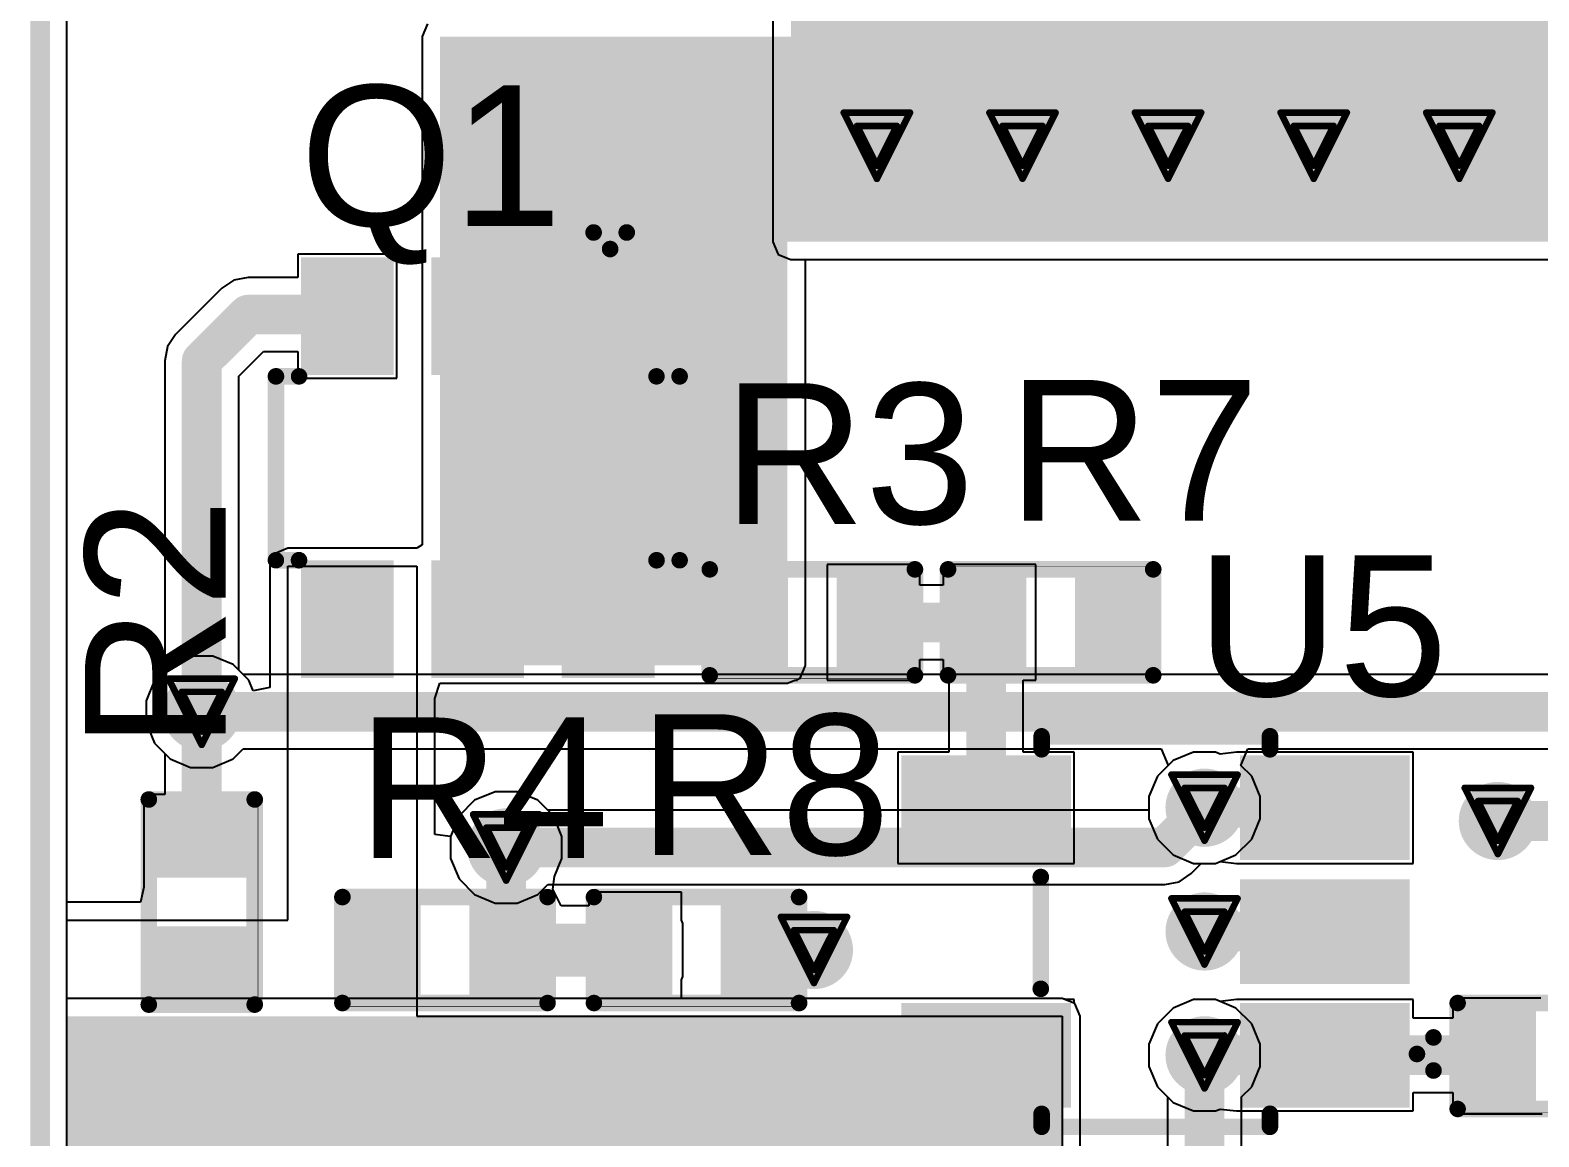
# Model space of a CAD drawing. Header units: inches. Extents: x -3 to 5381, y -57 to 5355.
# Drawn here: x -3.07 to 8.51, y -14.54 to -6.05 of the extents above; entities that cross this region are included whole.
import ezdxf

# ---------------------------------------------------------------- set-up
doc = ezdxf.new("R2010")
doc.units = ezdxf.units.IN
for name, color, linetype in [('Board_Outline', 216, 'Continuous'), ('Bottom Layer', 5, 'Continuous'), ('Drill Drawing', 1, 'Continuous'), ('Top Layer', 1, 'Continuous'), ('Top Overlay', 2, 'Continuous'), ('Top Paste', 8, 'Continuous'), ('Top Solder', 216, 'Continuous'), ('Via Holes', 16, 'Continuous')]:
    doc.layers.add(name, color=color, linetype=linetype)
doc.styles.add('Arial', font='', dxfattribs={"height": 0.2})
doc.styles.get('Arial').set_extended_font_data('Arial')

msp = doc.modelspace()

# ---------------------------------------------------------------- hatches: boundary and pattern name
at = {"layer": 'Bottom Layer'}
for points in [[(2.769, -7.671), (15.596, -7.671), (15.596, 2.692), (2.769, 2.692)], [(-2.794, -18.263), (4.851, -18.263), (4.851, -13.614), (-2.794, -13.614)]]:
    msp.add_hatch(color=5, dxfattribs=at).paths.add_polyline_path(points)
h = msp.add_hatch(color=5, dxfattribs=at)
edge = h.paths.add_edge_path()
edge.add_arc((3.429, -6.934), 0.3, 0, 360)
h = msp.add_hatch(color=5, dxfattribs=at)
edge = h.paths.add_edge_path()
edge.add_arc((4.547, -6.934), 0.3, 0, 360)
h = msp.add_hatch(color=5, dxfattribs=at)
edge = h.paths.add_edge_path()
edge.add_arc((5.664, -6.934), 0.3, 0, 360)
h = msp.add_hatch(color=5, dxfattribs=at)
edge = h.paths.add_edge_path()
edge.add_arc((6.782, -6.934), 0.3, 0, 360)
h = msp.add_hatch(color=5, dxfattribs=at)
edge = h.paths.add_edge_path()
edge.add_arc((7.899, -6.934), 0.3, 0, 360)
h = msp.add_hatch(color=5, dxfattribs=at)
edge = h.paths.add_edge_path()
edge.add_arc((-1.753, -11.278), 0.3, 0, 360)
h = msp.add_hatch(color=5, dxfattribs=at)
edge = h.paths.add_edge_path()
edge.add_arc((5.944, -12.014), 0.3, 0, 360)
h = msp.add_hatch(color=5, dxfattribs=at)
edge = h.paths.add_edge_path()
edge.add_arc((8.195, -12.116), 0.3, 0, 360)
h = msp.add_hatch(color=5, dxfattribs=at)
edge = h.paths.add_edge_path()
edge.add_arc((0.584, -12.319), 0.3, 0, 360)
h = msp.add_hatch(color=5, dxfattribs=at)
edge = h.paths.add_edge_path()
edge.add_arc((5.944, -12.964), 0.3, 0, 360)
h = msp.add_hatch(color=5, dxfattribs=at)
edge = h.paths.add_edge_path()
edge.add_arc((2.946, -13.106), 0.3, 0, 360)
h = msp.add_hatch(color=5, dxfattribs=at)
edge = h.paths.add_edge_path()
edge.add_arc((5.944, -13.914), 0.3, 0, 360)
at = {"layer": 'Top Layer'}
for points in [[(2.769, -7.671), (15.596, -7.671), (15.596, 2.692), (2.769, 2.692)], [(0.076, -7.671), (3.277, -7.671), (3.277, -6.096), (0.076, -6.096)], [(0.076, -10.922), (2.743, -10.922), (2.743, -6.096), (0.076, -6.096)], [(-0.381, -8.591), (-0.889, -8.591), (-0.889, -7.892), (-0.381, -7.892)], [(0.62, -8.591), (0.112, -8.591), (0.112, -7.892), (0.62, -7.892)], [(1.621, -8.591), (1.113, -8.591), (1.113, -7.892), (1.621, -7.892)], [(-0.381, -10.916), (-0.889, -10.916), (-0.889, -10.217), (-0.381, -10.217)], [(0.62, -10.916), (0.112, -10.916), (0.112, -10.217), (0.62, -10.217)], [(1.621, -10.916), (1.113, -10.916), (1.113, -10.217), (1.621, -10.217)], [(2.235, -10.909), (2.235, -10.274), (2.692, -10.274), (2.692, -10.909)], [(3.175, -10.909), (3.175, -10.274), (3.632, -10.274), (3.632, -10.909)], [(4.521, -10.274), (4.521, -10.909), (4.064, -10.909), (4.064, -10.274)], [(5.461, -10.274), (5.461, -10.909), (5.004, -10.909), (5.004, -10.274)], [(4.817, -12.314), (3.717, -12.314), (3.717, -11.714), (4.817, -11.714)], [(7.417, -12.314), (6.317, -12.314), (6.317, -11.714), (7.417, -11.714)], [(-1.435, -12.497), (-2.07, -12.497), (-2.07, -12.04), (-1.435, -12.04)], [(7.417, -13.264), (6.317, -13.264), (6.317, -12.664), (7.417, -12.664)], [(-0.584, -13.424), (-0.584, -12.789), (-0.127, -12.789), (-0.127, -13.424)], [(0.356, -13.424), (0.356, -12.789), (0.813, -12.789), (0.813, -13.424)], [(1.346, -13.424), (1.346, -12.789), (1.803, -12.789), (1.803, -13.424)], [(2.286, -13.424), (2.286, -12.789), (2.743, -12.789), (2.743, -13.424)], [(0.356, -13.31), (1.803, -13.31), (1.803, -12.903), (0.356, -12.903)], [(-1.435, -13.437), (-2.07, -13.437), (-2.07, -12.979), (-1.435, -12.979)], [(4.817, -14.214), (3.717, -14.214), (3.717, -13.614), (4.817, -13.614)], [(7.417, -14.214), (6.317, -14.214), (6.317, -13.614), (7.417, -13.614)], [(7.976, -14.237), (7.976, -13.602), (8.433, -13.602), (8.433, -14.237)]]:
    msp.add_hatch(color=1, dxfattribs=at).paths.add_polyline_path(points)
h = msp.add_hatch(color=1, dxfattribs=at)
edge = h.paths.add_edge_path()
edge.add_arc((3.429, -6.934), 0.3, 0, 360)
h = msp.add_hatch(color=1, dxfattribs=at)
edge = h.paths.add_edge_path()
edge.add_arc((4.547, -6.934), 0.3, 0, 360)
h = msp.add_hatch(color=1, dxfattribs=at)
edge = h.paths.add_edge_path()
edge.add_arc((5.664, -6.934), 0.3, 0, 360)
h = msp.add_hatch(color=1, dxfattribs=at)
edge = h.paths.add_edge_path()
edge.add_arc((6.782, -6.934), 0.3, 0, 360)
h = msp.add_hatch(color=1, dxfattribs=at)
edge = h.paths.add_edge_path()
edge.add_arc((7.899, -6.934), 0.3, 0, 360)
h = msp.add_hatch(color=1, dxfattribs=at)
edge = h.paths.add_edge_path()
edge.add_arc((-1.753, -11.278), 0.3, 0, 360)
h = msp.add_hatch(color=1, dxfattribs=at)
edge = h.paths.add_edge_path()
edge.add_arc((5.944, -12.014), 0.3, 0, 360)
h = msp.add_hatch(color=1, dxfattribs=at)
edge = h.paths.add_edge_path()
edge.add_arc((8.195, -12.116), 0.3, 0, 360)
h = msp.add_hatch(color=1, dxfattribs=at)
edge = h.paths.add_edge_path()
edge.add_arc((0.584, -12.319), 0.3, 0, 360)
h = msp.add_hatch(color=1, dxfattribs=at)
edge = h.paths.add_edge_path()
edge.add_arc((5.944, -12.964), 0.3, 0, 360)
h = msp.add_hatch(color=1, dxfattribs=at)
edge = h.paths.add_edge_path()
edge.add_arc((2.946, -13.106), 0.3, 0, 360)
h = msp.add_hatch(color=1, dxfattribs=at)
edge = h.paths.add_edge_path()
edge.add_arc((5.944, -13.914), 0.3, 0, 360)
at = {"layer": 'Top Paste'}
for points in [[(-0.381, -8.591), (-0.889, -8.591), (-0.889, -7.892), (-0.381, -7.892)], [(0.62, -8.591), (0.112, -8.591), (0.112, -7.892), (0.62, -7.892)], [(1.621, -8.591), (1.113, -8.591), (1.113, -7.892), (1.621, -7.892)], [(-0.381, -10.916), (-0.889, -10.916), (-0.889, -10.217), (-0.381, -10.217)], [(0.62, -10.916), (0.112, -10.916), (0.112, -10.217), (0.62, -10.217)], [(1.621, -10.916), (1.113, -10.916), (1.113, -10.217), (1.621, -10.217)], [(2.235, -10.909), (2.235, -10.274), (2.692, -10.274), (2.692, -10.909)], [(3.175, -10.909), (3.175, -10.274), (3.632, -10.274), (3.632, -10.909)], [(4.521, -10.274), (4.521, -10.909), (4.064, -10.909), (4.064, -10.274)], [(5.461, -10.274), (5.461, -10.909), (5.004, -10.909), (5.004, -10.274)], [(4.817, -12.314), (3.717, -12.314), (3.717, -11.714), (4.817, -11.714)], [(7.417, -12.314), (6.317, -12.314), (6.317, -11.714), (7.417, -11.714)], [(-1.435, -12.497), (-2.07, -12.497), (-2.07, -12.04), (-1.435, -12.04)], [(7.417, -13.264), (6.317, -13.264), (6.317, -12.664), (7.417, -12.664)], [(-0.584, -13.424), (-0.584, -12.789), (-0.127, -12.789), (-0.127, -13.424)], [(0.356, -13.424), (0.356, -12.789), (0.813, -12.789), (0.813, -13.424)], [(1.346, -13.424), (1.346, -12.789), (1.803, -12.789), (1.803, -13.424)], [(2.286, -13.424), (2.286, -12.789), (2.743, -12.789), (2.743, -13.424)], [(-1.435, -13.437), (-2.07, -13.437), (-2.07, -12.979), (-1.435, -12.979)], [(4.817, -14.214), (3.717, -14.214), (3.717, -13.614), (4.817, -13.614)], [(7.417, -14.214), (6.317, -14.214), (6.317, -13.614), (7.417, -13.614)], [(7.976, -14.237), (7.976, -13.602), (8.433, -13.602), (8.433, -14.237)]]:
    msp.add_hatch(color=8, dxfattribs=at).paths.add_polyline_path(points)
at = {"layer": 'Top Solder'}
for points in [[(-0.279, -8.693), (-0.991, -8.693), (-0.991, -7.79), (-0.279, -7.79)], [(0.722, -8.693), (0.01, -8.693), (0.01, -7.79), (0.722, -7.79)], [(1.723, -8.693), (1.011, -8.693), (1.011, -7.79), (1.723, -7.79)], [(-0.279, -11.018), (-0.991, -11.018), (-0.991, -10.115), (-0.279, -10.115)], [(0.722, -11.018), (0.01, -11.018), (0.01, -10.115), (0.722, -10.115)], [(1.723, -11.018), (1.011, -11.018), (1.011, -10.115), (1.723, -10.115)], [(2.18, -10.964), (2.18, -10.219), (2.747, -10.219), (2.747, -10.964)], [(3.12, -10.964), (3.12, -10.219), (3.687, -10.219), (3.687, -10.964)], [(4.576, -10.219), (4.576, -10.964), (4.009, -10.964), (4.009, -10.219)], [(5.516, -10.219), (5.516, -10.964), (4.949, -10.964), (4.949, -10.219)], [(4.919, -12.416), (3.616, -12.416), (3.616, -11.613), (4.919, -11.613)], [(7.519, -12.416), (6.216, -12.416), (6.216, -11.613), (7.519, -11.613)], [(-1.38, -12.552), (-2.125, -12.552), (-2.125, -11.985), (-1.38, -11.985)], [(7.519, -13.366), (6.216, -13.366), (6.216, -12.563), (7.519, -12.563)], [(-0.639, -13.479), (-0.639, -12.734), (-0.072, -12.734), (-0.072, -13.479)], [(0.301, -13.479), (0.301, -12.734), (0.868, -12.734), (0.868, -13.479)], [(1.291, -13.479), (1.291, -12.734), (1.858, -12.734), (1.858, -13.479)], [(2.231, -13.479), (2.231, -12.734), (2.798, -12.734), (2.798, -13.479)], [(-1.38, -13.492), (-2.125, -13.492), (-2.125, -12.924), (-1.38, -12.924)], [(4.919, -14.316), (3.616, -14.316), (3.616, -13.513), (4.919, -13.513)], [(7.519, -14.316), (6.216, -14.316), (6.216, -13.513), (7.519, -13.513)], [(7.921, -14.292), (7.921, -13.547), (8.488, -13.547), (8.488, -14.292)]]:
    msp.add_hatch(color=216, dxfattribs=at).paths.add_polyline_path(points)
at = {"layer": 'Via Holes'}
h = msp.add_hatch(color=7, dxfattribs=at)
edge = h.paths.add_edge_path()
edge.add_arc((3.429, -6.934), 0.15, 0, 360)
h = msp.add_hatch(color=7, dxfattribs=at)
edge = h.paths.add_edge_path()
edge.add_arc((4.547, -6.934), 0.15, 0, 360)
h = msp.add_hatch(color=7, dxfattribs=at)
edge = h.paths.add_edge_path()
edge.add_arc((5.664, -6.934), 0.15, 0, 360)
h = msp.add_hatch(color=7, dxfattribs=at)
edge = h.paths.add_edge_path()
edge.add_arc((6.782, -6.934), 0.15, 0, 360)
h = msp.add_hatch(color=7, dxfattribs=at)
edge = h.paths.add_edge_path()
edge.add_arc((7.899, -6.934), 0.15, 0, 360)
h = msp.add_hatch(color=7, dxfattribs=at)
edge = h.paths.add_edge_path()
edge.add_arc((-1.753, -11.278), 0.15, 0, 360)
h = msp.add_hatch(color=7, dxfattribs=at)
edge = h.paths.add_edge_path()
edge.add_arc((5.944, -12.014), 0.15, 0, 360)
h = msp.add_hatch(color=7, dxfattribs=at)
edge = h.paths.add_edge_path()
edge.add_arc((8.195, -12.116), 0.15, 0, 360)
h = msp.add_hatch(color=7, dxfattribs=at)
edge = h.paths.add_edge_path()
edge.add_arc((0.584, -12.319), 0.15, 0, 360)
h = msp.add_hatch(color=7, dxfattribs=at)
edge = h.paths.add_edge_path()
edge.add_arc((5.944, -12.964), 0.15, 0, 360)
h = msp.add_hatch(color=7, dxfattribs=at)
edge = h.paths.add_edge_path()
edge.add_arc((2.946, -13.106), 0.15, 0, 360)
h = msp.add_hatch(color=7, dxfattribs=at)
edge = h.paths.add_edge_path()
edge.add_arc((5.944, -13.914), 0.15, 0, 360)

# ---------------------------------------------------------------- linework, layer by layer
at = {"layer": 'Board_Outline', "const_width": 0.152}
msp.add_lwpolyline([(-2.993, -23.956), (-2.993, -0.004)], dxfattribs=at)
at = {"layer": 'Bottom Layer'}
for p, q in [((2.631, 2.692), (2.631, -7.671)), ((-2.789, -13.477), (-2.789, -0.13)), ((2.631, -7.671), (2.671, -7.768)), ((2.671, -7.768), (2.769, -7.808)), ((2.769, -7.808), (15.596, -7.808)), ((-1.838, -10.851), (-1.994, -10.916)), ((-1.668, -10.851), (-1.838, -10.851)), ((-1.511, -10.916), (-1.668, -10.851)), ((-1.994, -10.916), (-2.115, -11.036)), ((-1.434, -10.993), (-1.511, -10.916)), ((9.982, -10.993), (-1.434, -10.993)), ((-2.115, -11.036), (-2.18, -11.193)), ((-2.18, -11.193), (-2.18, -11.363)), ((-2.18, -11.363), (-2.115, -11.519)), ((-2.115, -11.519), (-1.994, -11.64)), ((-1.511, -11.64), (-1.434, -11.562)), ((-1.434, -11.562), (5.612, -11.562)), ((5.612, -11.562), (5.664, -11.689)), ((6.223, -11.689), (6.275, -11.562)), ((6.275, -11.562), (9.864, -11.562)), ((-1.994, -11.64), (-1.838, -11.705)), ((-1.668, -11.705), (-1.511, -11.64)), ((5.664, -11.689), (5.582, -11.772)), ((6.306, -11.772), (6.223, -11.689)), ((-1.838, -11.705), (-1.668, -11.705)), ((5.582, -11.772), (5.517, -11.929)), ((6.371, -11.929), (6.306, -11.772)), ((0.499, -11.892), (0.342, -11.957)), ((0.669, -11.892), (0.499, -11.892)), ((0.826, -11.957), (0.669, -11.892)), ((0.342, -11.957), (0.222, -12.077)), ((0.903, -12.034), (0.826, -11.957)), ((5.517, -12.034), (0.903, -12.034)), ((5.517, -11.929), (5.517, -12.034)), ((6.371, -12.099), (6.371, -11.929)), ((0.222, -12.077), (0.157, -12.234)), ((6.306, -12.256), (6.371, -12.099)), ((0.157, -12.234), (0.157, -12.404)), ((6.185, -12.376), (6.306, -12.256)), ((6.029, -12.441), (6.185, -12.376)), ((0.157, -12.404), (0.222, -12.561)), ((5.84, -12.52), (5.919, -12.441)), ((5.919, -12.441), (6.029, -12.441)), ((0.222, -12.561), (0.342, -12.681)), ((0.826, -12.681), (0.903, -12.604)), ((0.903, -12.604), (5.639, -12.604)), ((5.639, -12.604), (5.748, -12.582)), ((5.639, -12.604), (5.639, -12.604)), ((5.748, -12.582), (5.84, -12.52)), ((0.342, -12.681), (0.499, -12.746)), ((0.669, -12.746), (0.826, -12.681)), ((0.499, -12.746), (0.669, -12.746)), ((4.851, -13.477), (-2.789, -13.477)), ((4.949, -13.517), (4.851, -13.477)), ((4.989, -13.614), (4.949, -13.517)), ((5.859, -13.487), (5.702, -13.552)), ((6.029, -13.487), (5.859, -13.487)), ((6.185, -13.552), (6.029, -13.487)), ((4.989, -18.263), (4.989, -13.614)), ((5.702, -13.552), (5.582, -13.672)), ((6.306, -13.672), (6.185, -13.552)), ((5.582, -13.672), (5.517, -13.829)), ((6.371, -13.829), (6.306, -13.672)), ((5.517, -13.829), (5.517, -13.999)), ((6.371, -13.999), (6.371, -13.829)), ((5.517, -13.999), (5.582, -14.156)), ((6.306, -14.156), (6.371, -13.999)), ((5.582, -14.156), (5.659, -14.233)), ((5.659, -14.233), (5.659, -17.729)), ((6.228, -14.233), (6.306, -14.156)), ((6.228, -17.611), (6.228, -14.233))]:
    msp.add_line(p, q, dxfattribs=at)
at = {"layer": 'Bottom Layer', "const_width": 0.305}
for points in [[(-1.753, -11.278), (9.982, -11.278)], [(5.639, -12.319), (5.944, -12.014)], [(0.584, -12.319), (5.639, -12.319)], [(5.944, -17.729), (5.944, -13.914)]]:
    msp.add_lwpolyline(points, dxfattribs=at)
at = {"layer": 'Bottom Layer', "const_width": 0.152}
for points in [[(-1.829, -11.278, 1), (-1.676, -11.278, 1)], [(5.867, -12.014, 1), (6.02, -12.014, 1)], [(0.508, -12.319, 1), (0.66, -12.319, 1)], [(5.563, -12.319, 1), (5.715, -12.319, 1)], [(5.563, -12.319, 1), (5.715, -12.319, 1)], [(5.867, -13.914, 1), (6.02, -13.914, 1)]]:
    msp.add_lwpolyline(points, format="xyb", close=True, dxfattribs=at)
at = {"layer": 'Drill Drawing', "const_width": 0.0508}
for points in [[(3.175, -6.68), (3.683, -6.68)], [(3.175, -6.68), (3.429, -7.188)], [(3.429, -7.188), (3.683, -6.68)], [(4.293, -6.68), (4.801, -6.68)], [(4.293, -6.68), (4.547, -7.188)], [(4.547, -7.188), (4.801, -6.68)], [(5.41, -6.68), (5.918, -6.68)], [(5.41, -6.68), (5.664, -7.188)], [(5.664, -7.188), (5.918, -6.68)], [(6.528, -6.68), (7.036, -6.68)], [(6.528, -6.68), (6.782, -7.188)], [(6.782, -7.188), (7.036, -6.68)], [(7.645, -6.68), (8.153, -6.68)], [(7.645, -6.68), (7.899, -7.188)], [(7.899, -7.188), (8.153, -6.68)], [(3.277, -6.782), (3.581, -6.782)], [(3.277, -6.782), (3.429, -7.087)], [(3.429, -7.087), (3.581, -6.782)], [(4.394, -6.782), (4.699, -6.782)], [(4.394, -6.782), (4.547, -7.087)], [(4.547, -7.087), (4.699, -6.782)], [(5.512, -6.782), (5.817, -6.782)], [(5.512, -6.782), (5.664, -7.087)], [(5.664, -7.087), (5.817, -6.782)], [(6.629, -6.782), (6.934, -6.782)], [(6.629, -6.782), (6.782, -7.087)], [(6.782, -7.087), (6.934, -6.782)], [(7.747, -6.782), (8.052, -6.782)], [(7.747, -6.782), (7.899, -7.087)], [(7.899, -7.087), (8.052, -6.782)], [(-2.007, -11.024), (-1.499, -11.024)], [(-2.007, -11.024), (-1.753, -11.532)], [(-1.753, -11.532), (-1.499, -11.024)], [(-1.905, -11.125), (-1.6, -11.125)], [(-1.905, -11.125), (-1.753, -11.43)], [(-1.753, -11.43), (-1.6, -11.125)], [(5.69, -11.76), (6.198, -11.76)], [(5.69, -11.76), (5.944, -12.268)], [(5.944, -12.268), (6.198, -11.76)], [(5.791, -11.862), (6.096, -11.862)], [(5.791, -11.862), (5.944, -12.167)], [(5.944, -12.167), (6.096, -11.862)], [(7.941, -11.862), (8.449, -11.862)], [(7.941, -11.862), (8.195, -12.37)], [(8.195, -12.37), (8.449, -11.862)], [(0.33, -12.065), (0.838, -12.065)], [(0.33, -12.065), (0.584, -12.573)], [(0.584, -12.573), (0.838, -12.065)], [(8.043, -11.963), (8.347, -11.963)], [(8.043, -11.963), (8.195, -12.268)], [(8.195, -12.268), (8.347, -11.963)], [(0.432, -12.167), (0.737, -12.167)], [(0.432, -12.167), (0.584, -12.471)], [(0.584, -12.471), (0.737, -12.167)], [(5.69, -12.71), (6.198, -12.71)], [(5.69, -12.71), (5.944, -13.218)], [(5.944, -13.218), (6.198, -12.71)], [(2.692, -12.852), (3.2, -12.852)], [(2.692, -12.852), (2.946, -13.36)], [(2.946, -13.36), (3.2, -12.852)], [(5.791, -12.812), (6.096, -12.812)], [(5.791, -12.812), (5.944, -13.117)], [(5.944, -13.117), (6.096, -12.812)], [(2.794, -12.954), (3.099, -12.954)], [(2.794, -12.954), (2.946, -13.259)], [(2.946, -13.259), (3.099, -12.954)], [(5.69, -13.66), (6.198, -13.66)], [(5.69, -13.66), (5.944, -14.168)], [(5.944, -14.168), (6.198, -13.66)], [(5.791, -13.762), (6.096, -13.762)], [(5.791, -13.762), (5.944, -14.067)], [(5.944, -14.067), (6.096, -13.762)]]:
    msp.add_lwpolyline(points, dxfattribs=at)
at = {"layer": 'Drill Drawing', "const_width": 0.0254}
for points in [[(3.162, -6.68, 1), (3.188, -6.68, 1)], [(3.162, -6.68, 1), (3.188, -6.68, 1)], [(3.67, -6.68, 1), (3.696, -6.68, 1)], [(3.67, -6.68, 1), (3.696, -6.68, 1)], [(4.28, -6.68, 1), (4.305, -6.68, 1)], [(4.28, -6.68, 1), (4.305, -6.68, 1)], [(4.788, -6.68, 1), (4.813, -6.68, 1)], [(4.788, -6.68, 1), (4.813, -6.68, 1)], [(5.397, -6.68, 1), (5.423, -6.68, 1)], [(5.397, -6.68, 1), (5.423, -6.68, 1)], [(5.905, -6.68, 1), (5.931, -6.68, 1)], [(5.905, -6.68, 1), (5.931, -6.68, 1)], [(6.515, -6.68, 1), (6.54, -6.68, 1)], [(6.515, -6.68, 1), (6.54, -6.68, 1)], [(7.023, -6.68, 1), (7.049, -6.68, 1)], [(7.023, -6.68, 1), (7.049, -6.68, 1)], [(7.633, -6.68, 1), (7.658, -6.68, 1)], [(7.633, -6.68, 1), (7.658, -6.68, 1)], [(8.141, -6.68, 1), (8.166, -6.68, 1)], [(8.141, -6.68, 1), (8.166, -6.68, 1)], [(3.264, -6.782, 1), (3.289, -6.782, 1)], [(3.264, -6.782, 1), (3.289, -6.782, 1)], [(3.569, -6.782, 1), (3.594, -6.782, 1)], [(3.569, -6.782, 1), (3.594, -6.782, 1)], [(4.381, -6.782, 1), (4.407, -6.782, 1)], [(4.381, -6.782, 1), (4.407, -6.782, 1)], [(4.686, -6.782, 1), (4.712, -6.782, 1)], [(4.686, -6.782, 1), (4.712, -6.782, 1)], [(5.499, -6.782, 1), (5.524, -6.782, 1)], [(5.499, -6.782, 1), (5.524, -6.782, 1)], [(5.804, -6.782, 1), (5.829, -6.782, 1)], [(5.804, -6.782, 1), (5.829, -6.782, 1)], [(6.617, -6.782, 1), (6.642, -6.782, 1)], [(6.617, -6.782, 1), (6.642, -6.782, 1)], [(6.921, -6.782, 1), (6.947, -6.782, 1)], [(6.921, -6.782, 1), (6.947, -6.782, 1)], [(7.734, -6.782, 1), (7.76, -6.782, 1)], [(7.734, -6.782, 1), (7.76, -6.782, 1)], [(8.039, -6.782, 1), (8.064, -6.782, 1)], [(8.039, -6.782, 1), (8.064, -6.782, 1)], [(3.416, -7.087, 1), (3.442, -7.087, 1)], [(3.416, -7.087, 1), (3.442, -7.087, 1)], [(4.534, -7.087, 1), (4.559, -7.087, 1)], [(4.534, -7.087, 1), (4.559, -7.087, 1)], [(5.652, -7.087, 1), (5.677, -7.087, 1)], [(5.652, -7.087, 1), (5.677, -7.087, 1)], [(6.769, -7.087, 1), (6.795, -7.087, 1)], [(6.769, -7.087, 1), (6.795, -7.087, 1)], [(7.887, -7.087, 1), (7.912, -7.087, 1)], [(7.887, -7.087, 1), (7.912, -7.087, 1)], [(3.416, -7.188, 1), (3.442, -7.188, 1)], [(3.416, -7.188, 1), (3.442, -7.188, 1)], [(4.534, -7.188, 1), (4.559, -7.188, 1)], [(4.534, -7.188, 1), (4.559, -7.188, 1)], [(5.652, -7.188, 1), (5.677, -7.188, 1)], [(5.652, -7.188, 1), (5.677, -7.188, 1)], [(6.769, -7.188, 1), (6.795, -7.188, 1)], [(6.769, -7.188, 1), (6.795, -7.188, 1)], [(7.887, -7.188, 1), (7.912, -7.188, 1)], [(7.887, -7.188, 1), (7.912, -7.188, 1)], [(-2.019, -11.024, 1), (-1.994, -11.024, 1)], [(-2.019, -11.024, 1), (-1.994, -11.024, 1)], [(-1.511, -11.024, 1), (-1.486, -11.024, 1)], [(-1.511, -11.024, 1), (-1.486, -11.024, 1)], [(-1.918, -11.125, 1), (-1.892, -11.125, 1)], [(-1.918, -11.125, 1), (-1.892, -11.125, 1)], [(-1.613, -11.125, 1), (-1.587, -11.125, 1)], [(-1.613, -11.125, 1), (-1.587, -11.125, 1)], [(-1.765, -11.43, 1), (-1.74, -11.43, 1)], [(-1.765, -11.43, 1), (-1.74, -11.43, 1)], [(-1.765, -11.532, 1), (-1.74, -11.532, 1)], [(-1.765, -11.532, 1), (-1.74, -11.532, 1)], [(5.677, -11.76, 1), (5.702, -11.76, 1)], [(5.677, -11.76, 1), (5.702, -11.76, 1)], [(6.185, -11.76, 1), (6.21, -11.76, 1)], [(6.185, -11.76, 1), (6.21, -11.76, 1)], [(5.779, -11.862, 1), (5.804, -11.862, 1)], [(5.779, -11.862, 1), (5.804, -11.862, 1)], [(6.083, -11.862, 1), (6.109, -11.862, 1)], [(6.083, -11.862, 1), (6.109, -11.862, 1)], [(7.928, -11.862, 1), (7.954, -11.862, 1)], [(7.928, -11.862, 1), (7.954, -11.862, 1)], [(8.436, -11.862, 1), (8.462, -11.862, 1)], [(8.436, -11.862, 1), (8.462, -11.862, 1)], [(0.318, -12.065, 1), (0.343, -12.065, 1)], [(0.318, -12.065, 1), (0.343, -12.065, 1)], [(0.826, -12.065, 1), (0.851, -12.065, 1)], [(0.826, -12.065, 1), (0.851, -12.065, 1)], [(8.03, -11.963, 1), (8.055, -11.963, 1)], [(8.03, -11.963, 1), (8.055, -11.963, 1)], [(8.335, -11.963, 1), (8.36, -11.963, 1)], [(8.335, -11.963, 1), (8.36, -11.963, 1)], [(0.419, -12.167, 1), (0.445, -12.167, 1)], [(0.419, -12.167, 1), (0.445, -12.167, 1)], [(0.724, -12.167, 1), (0.749, -12.167, 1)], [(0.724, -12.167, 1), (0.749, -12.167, 1)], [(5.931, -12.167, 1), (5.956, -12.167, 1)], [(5.931, -12.167, 1), (5.956, -12.167, 1)], [(5.931, -12.268, 1), (5.956, -12.268, 1)], [(5.931, -12.268, 1), (5.956, -12.268, 1)], [(8.182, -12.268, 1), (8.208, -12.268, 1)], [(8.182, -12.268, 1), (8.208, -12.268, 1)], [(8.182, -12.37, 1), (8.208, -12.37, 1)], [(8.182, -12.37, 1), (8.208, -12.37, 1)], [(0.571, -12.471, 1), (0.597, -12.471, 1)], [(0.571, -12.471, 1), (0.597, -12.471, 1)], [(0.571, -12.573, 1), (0.597, -12.573, 1)], [(0.571, -12.573, 1), (0.597, -12.573, 1)], [(5.677, -12.71, 1), (5.702, -12.71, 1)], [(5.677, -12.71, 1), (5.702, -12.71, 1)], [(6.185, -12.71, 1), (6.21, -12.71, 1)], [(6.185, -12.71, 1), (6.21, -12.71, 1)], [(2.68, -12.852, 1), (2.705, -12.852, 1)], [(2.68, -12.852, 1), (2.705, -12.852, 1)], [(3.188, -12.852, 1), (3.213, -12.852, 1)], [(3.188, -12.852, 1), (3.213, -12.852, 1)], [(5.779, -12.812, 1), (5.804, -12.812, 1)], [(5.779, -12.812, 1), (5.804, -12.812, 1)], [(6.083, -12.812, 1), (6.109, -12.812, 1)], [(6.083, -12.812, 1), (6.109, -12.812, 1)], [(2.781, -12.954, 1), (2.807, -12.954, 1)], [(2.781, -12.954, 1), (2.807, -12.954, 1)], [(3.086, -12.954, 1), (3.111, -12.954, 1)], [(3.086, -12.954, 1), (3.111, -12.954, 1)], [(5.931, -13.117, 1), (5.956, -13.117, 1)], [(5.931, -13.117, 1), (5.956, -13.117, 1)], [(5.931, -13.218, 1), (5.956, -13.218, 1)], [(5.931, -13.218, 1), (5.956, -13.218, 1)], [(2.934, -13.259, 1), (2.959, -13.259, 1)], [(2.934, -13.259, 1), (2.959, -13.259, 1)], [(2.934, -13.36, 1), (2.959, -13.36, 1)], [(2.934, -13.36, 1), (2.959, -13.36, 1)], [(5.677, -13.66, 1), (5.702, -13.66, 1)], [(5.677, -13.66, 1), (5.702, -13.66, 1)], [(6.185, -13.66, 1), (6.21, -13.66, 1)], [(6.185, -13.66, 1), (6.21, -13.66, 1)], [(5.779, -13.762, 1), (5.804, -13.762, 1)], [(5.779, -13.762, 1), (5.804, -13.762, 1)], [(6.083, -13.762, 1), (6.109, -13.762, 1)], [(6.083, -13.762, 1), (6.109, -13.762, 1)], [(5.931, -14.067, 1), (5.956, -14.067, 1)], [(5.931, -14.067, 1), (5.956, -14.067, 1)], [(5.931, -14.168, 1), (5.956, -14.168, 1)], [(5.931, -14.168, 1), (5.956, -14.168, 1)]]:
    msp.add_lwpolyline(points, format="xyb", close=True, dxfattribs=at)
at = {"layer": 'Top Layer'}
for p, q in [((-2.789, -12.74), (-2.789, -0.13)), ((-0.021, -5.999), (-0.061, -6.096)), ((-0.061, -6.096), (-0.061, -7.671)), ((-0.061, -7.671), (-0.061, -9.996)), ((-0.254, -7.765), (-1.016, -7.765)), ((-1.016, -7.765), (-1.016, -7.945)), ((-0.254, -8.718), (-0.254, -7.765)), ((2.881, -10.922), (2.881, -7.808)), ((2.881, -7.808), (15.596, -7.808)), ((-1.506, -7.966), (-1.598, -8.028)), ((-1.397, -7.945), (-1.506, -7.966)), ((-1.016, -7.945), (-1.397, -7.945)), ((-1.397, -7.945), (-1.397, -7.945)), ((-1.598, -8.028), (-1.954, -8.384)), ((-1.598, -8.028), (-1.598, -8.028)), ((-1.954, -8.384), (-2.016, -8.476)), ((-2.016, -8.476), (-2.037, -8.585)), ((-1.468, -8.703), (-1.279, -8.514)), ((-1.279, -8.514), (-1.016, -8.514)), ((-1.016, -8.514), (-1.016, -8.718)), ((-2.037, -8.585), (-2.037, -8.585)), ((-2.037, -8.585), (-2.037, -10.959)), ((-1.468, -10.959), (-1.468, -8.703)), ((-1.016, -8.718), (-0.254, -8.718)), ((-1.189, -10.063), (-1.23, -10.16)), ((-1.092, -10.023), (-1.189, -10.063)), ((-0.102, -10.023), (-1.092, -10.023)), ((-0.061, -9.996), (-0.102, -10.023)), ((-1.23, -10.16), (-1.23, -11.092)), ((-1.092, -12.878), (-1.092, -10.16)), ((-1.092, -10.16), (-0.102, -10.16)), ((-0.102, -10.16), (-0.102, -13.614)), ((3.759, -10.147), (3.048, -10.147)), ((3.048, -10.147), (3.048, -11.036)), ((3.759, -10.307), (3.759, -10.147)), ((4.648, -10.147), (3.937, -10.147)), ((3.937, -10.147), (3.937, -10.307)), ((4.648, -11.036), (4.648, -10.147)), ((3.937, -10.307), (3.759, -10.307)), ((3.759, -11.036), (3.759, -10.877)), ((3.759, -10.877), (3.937, -10.877)), ((3.937, -10.877), (3.937, -11.036)), ((-2.037, -10.959), (-2.115, -11.036)), ((-1.391, -11.036), (-1.468, -10.959)), ((2.84, -11.019), (2.881, -10.922)), ((-2.115, -11.036), (-2.18, -11.193)), ((-1.357, -11.118), (-1.391, -11.036)), ((-1.23, -11.092), (-1.357, -11.118)), ((0.036, -11.177), (0.076, -11.059)), ((0.076, -11.059), (2.743, -11.059)), ((2.743, -11.059), (2.799, -11.036)), ((2.799, -11.036), (2.819, -11.036)), ((2.819, -11.028), (2.84, -11.019)), ((2.819, -11.036), (2.819, -11.028)), ((3.048, -11.036), (3.759, -11.036)), ((3.937, -11.036), (3.982, -11.036)), ((3.982, -11.036), (3.982, -11.587)), ((4.552, -11.587), (4.552, -11.036)), ((4.552, -11.036), (4.648, -11.036)), ((-2.18, -11.193), (-2.18, -11.363)), ((0.036, -12.22), (0.036, -11.177)), ((-2.18, -11.363), (-2.115, -11.519)), ((-2.115, -11.519), (-2.037, -11.597)), ((-2.037, -11.597), (-2.037, -11.913)), ((3.982, -11.587), (3.59, -11.587)), ((3.59, -11.587), (3.59, -12.441)), ((4.944, -11.587), (4.552, -11.587)), ((4.944, -12.441), (4.944, -11.587)), ((5.702, -11.652), (5.582, -11.772)), ((5.859, -11.587), (5.702, -11.652)), ((6.029, -11.587), (5.859, -11.587)), ((6.063, -11.602), (6.029, -11.587)), ((6.19, -11.587), (6.063, -11.602)), ((6.19, -11.587), (6.19, -11.587)), ((6.19, -11.587), (6.19, -11.587)), ((7.544, -11.587), (6.19, -11.587)), ((7.544, -12.441), (7.544, -11.587)), ((5.582, -11.772), (5.517, -11.929)), ((-2.037, -11.913), (-2.197, -11.913)), ((-2.197, -11.913), (-2.197, -12.613)), ((0.499, -11.892), (0.342, -11.957)), ((0.669, -11.892), (0.499, -11.892)), ((0.826, -11.957), (0.669, -11.892)), ((0.342, -11.957), (0.222, -12.077)), ((0.946, -12.077), (0.826, -11.957)), ((5.517, -11.929), (5.517, -12.099)), ((0.222, -12.077), (0.157, -12.234)), ((1.011, -12.234), (0.946, -12.077)), ((5.517, -12.099), (5.582, -12.256)), ((0.157, -12.234), (0.036, -12.22)), ((1.011, -12.404), (1.011, -12.234)), ((5.582, -12.256), (5.702, -12.376)), ((5.702, -12.376), (5.859, -12.441)), ((0.954, -12.541), (1.011, -12.404)), ((3.59, -12.441), (4.944, -12.441)), ((5.859, -12.441), (6.029, -12.441)), ((6.029, -12.441), (6.063, -12.427)), ((6.063, -12.427), (6.19, -12.441)), ((6.19, -12.441), (6.19, -12.441)), ((6.19, -12.441), (6.19, -12.441)), ((6.19, -12.441), (7.544, -12.441)), ((-2.197, -12.613), (-2.197, -12.624)), ((0.943, -12.639), (0.954, -12.541)), ((-2.197, -12.624), (-2.222, -12.74)), ((1.003, -12.763), (0.943, -12.639)), ((1.93, -12.662), (1.219, -12.662)), ((1.219, -12.662), (1.219, -12.766)), ((1.93, -12.878), (1.93, -12.662)), ((-2.222, -12.74), (-2.789, -12.74)), ((1.005, -12.766), (1.003, -12.763)), ((1.219, -12.766), (1.005, -12.766)), ((-2.789, -18.288), (-2.789, -12.878)), ((-2.789, -12.878), (-1.092, -12.878)), ((1.941, -12.903), (1.93, -12.878)), ((1.941, -13.31), (1.941, -12.903)), ((1.93, -13.335), (1.941, -13.31)), ((1.93, -13.477), (1.93, -13.335)), ((4.851, -13.477), (1.93, -13.477)), ((4.876, -13.487), (4.851, -13.477)), ((4.944, -13.487), (4.876, -13.487)), ((4.944, -13.515), (4.944, -13.487)), ((4.949, -13.517), (4.944, -13.515)), ((4.989, -13.614), (4.949, -13.517)), ((5.859, -13.487), (5.702, -13.552)), ((6.029, -13.487), (5.859, -13.487)), ((6.063, -13.502), (6.029, -13.487)), ((6.19, -13.487), (6.063, -13.502)), ((7.544, -13.487), (6.19, -13.487)), ((6.19, -13.487), (6.19, -13.487)), ((6.19, -13.487), (6.19, -13.487)), ((7.544, -13.629), (7.544, -13.487)), ((8.524, -13.475), (7.849, -13.475)), ((7.849, -13.475), (7.849, -13.629)), ((-0.102, -13.614), (4.851, -13.614)), ((4.851, -13.614), (4.851, -18.288)), ((4.989, -18.288), (4.989, -13.614)), ((5.702, -13.552), (5.582, -13.672)), ((7.849, -13.629), (7.544, -13.629)), ((5.582, -13.672), (5.517, -13.829)), ((5.517, -13.829), (5.517, -13.999)), ((5.517, -13.999), (5.582, -14.156)), ((5.582, -14.156), (5.702, -14.276)), ((7.544, -14.341), (7.544, -14.199)), ((7.544, -14.199), (7.849, -14.199)), ((7.849, -14.199), (7.849, -14.364)), ((5.702, -14.276), (5.859, -14.341)), ((5.859, -14.341), (6.029, -14.341)), ((6.029, -14.341), (6.063, -14.327)), ((6.063, -14.327), (6.19, -14.341)), ((6.19, -14.341), (6.19, -14.341)), ((6.19, -14.341), (6.19, -14.341)), ((6.19, -14.341), (7.544, -14.341)), ((7.849, -14.364), (8.534, -14.364))]:
    msp.add_line(p, q, dxfattribs=at)
at = {"layer": 'Top Layer', "const_width": 0.305}
for points in [[(-1.753, -8.585), (-1.397, -8.23)], [(-1.397, -8.23), (-0.647, -8.23)], [(-0.647, -8.23), (-0.635, -8.241)], [(-1.753, -11.278), (-1.753, -8.585)], [(3.404, -10.592), (4.293, -10.592)], [(4.267, -10.617), (4.293, -10.592)], [(4.267, -12.014), (4.267, -10.617)], [(-1.753, -12.268), (-1.753, -11.278)], [(5.944, -12.014), (6.867, -12.014)], [(8.195, -12.116), (9.119, -12.116)], [(0.584, -13.106), (0.584, -12.319)], [(5.944, -12.964), (6.867, -12.964)], [(5.944, -13.914), (6.867, -13.914)], [(6.867, -13.914), (8.174, -13.914)], [(8.174, -13.914), (8.204, -13.945)]]:
    msp.add_lwpolyline(points, dxfattribs=at)
at = {"layer": 'Top Layer', "const_width": 0.152}
for points in [[(-1.473, -8.23, 1), (-1.321, -8.23, 1)], [(-1.473, -8.23, 1), (-1.321, -8.23, 1)], [(-0.723, -8.23, 1), (-0.571, -8.23, 1)], [(-0.723, -8.23, 1), (-0.571, -8.23, 1)], [(-0.711, -8.241, 1), (-0.559, -8.241, 1)], [(-1.829, -8.585, 1), (-1.676, -8.585, 1)], [(-1.829, -8.585, 1), (-1.676, -8.585, 1)], [(3.327, -10.592, 1), (3.48, -10.592, 1)], [(4.191, -10.617, 1), (4.343, -10.617, 1)], [(4.191, -10.617, 1), (4.343, -10.617, 1)], [(4.216, -10.592, 1), (4.369, -10.592, 1)], [(4.216, -10.592, 1), (4.369, -10.592, 1)], [(-1.829, -11.278, 1), (-1.676, -11.278, 1)], [(-1.829, -11.278, 1), (-1.676, -11.278, 1)], [(4.191, -12.014, 1), (4.343, -12.014, 1)], [(5.867, -12.014, 1), (6.02, -12.014, 1)], [(6.791, -12.014, 1), (6.943, -12.014, 1)], [(8.119, -12.116, 1), (8.271, -12.116, 1)], [(-1.829, -12.268, 1), (-1.676, -12.268, 1)], [(0.508, -12.319, 1), (0.66, -12.319, 1)], [(5.867, -12.964, 1), (6.02, -12.964, 1)], [(6.791, -12.964, 1), (6.943, -12.964, 1)], [(0.508, -13.106, 1), (0.66, -13.106, 1)], [(5.867, -13.914, 1), (6.02, -13.914, 1)], [(6.791, -13.914, 1), (6.943, -13.914, 1)], [(6.791, -13.914, 1), (6.943, -13.914, 1)], [(8.098, -13.914, 1), (8.25, -13.914, 1)], [(8.098, -13.914, 1), (8.25, -13.914, 1)], [(8.128, -13.945, 1), (8.28, -13.945, 1)]]:
    msp.add_lwpolyline(points, format="xyb", close=True, dxfattribs=at)
at = {"layer": 'Top Overlay'}
for points, const_width in [([(1.255, -7.6), (1.382, -7.727)], 0.127), ([(1.255, -7.6), (1.509, -7.6)], 0.127), ([(1.382, -7.727), (1.509, -7.6)], 0.127), ([(-1.183, -10.115), (-1.183, -8.704)], 0.127), ([(-1.183, -8.704), (-1.006, -8.704)], 0.127), ([(1.738, -8.704), (1.915, -8.704)], 0.127), ([(1.915, -8.704), (1.915, -10.115)], 0.127), ([(-1.183, -10.115), (-1.006, -10.115)], 0.127), ([(1.738, -10.115), (1.915, -10.115)], 0.127), ([(2.146, -10.185), (3.721, -10.185)], 0.127), ([(2.146, -10.998), (2.146, -10.185)], 0.127), ([(3.721, -10.998), (3.721, -10.185)], 0.127), ([(3.975, -10.998), (3.975, -10.185)], 0.127), ([(3.975, -10.185), (5.55, -10.185)], 0.127), ([(3.95, -10.16), (5.575, -10.16)], 0.00323), ([(5.55, -10.998), (5.55, -10.185)], 0.127), ([(2.146, -10.998), (3.721, -10.998)], 0.127), ([(3.975, -10.998), (5.55, -10.998)], 0.127), ([(2.121, -11.024), (3.747, -11.024)], 0.00323), ([(4.694, -11.466), (6.446, -11.466)], 0.127), ([(4.694, -11.566), (4.694, -11.466)], 0.127), ([(6.446, -11.566), (6.446, -11.466)], 0.127), ([(-2.159, -13.525), (-2.159, -11.951)], 0.127), ([(-2.159, -11.951), (-1.346, -11.951)], 0.127), ([(-1.346, -13.525), (-1.346, -11.951)], 0.127), ([(-1.321, -13.551), (-1.321, -11.925)], 0.00323), ([(4.687, -13.404), (4.687, -12.546)], 0.127), ([(-0.673, -12.7), (0.902, -12.7)], 0.127), ([(-0.673, -13.513), (-0.673, -12.7)], 0.127), ([(0.902, -13.513), (0.902, -12.7)], 0.127), ([(1.257, -12.7), (2.832, -12.7)], 0.127), ([(1.257, -13.513), (1.257, -12.7)], 0.127), ([(2.832, -13.513), (2.832, -12.7)], 0.127), ([(-2.159, -13.525), (-1.346, -13.525)], 0.127), ([(-0.673, -13.513), (0.902, -13.513)], 0.127), ([(-0.699, -13.538), (0.927, -13.538)], 0.00323), ([(1.257, -13.513), (2.832, -13.513)], 0.127), ([(1.232, -13.538), (2.857, -13.538)], 0.00323), ([(7.887, -13.513), (9.461, -13.513)], 0.127), ([(7.887, -14.326), (7.887, -13.513)], 0.127), ([(7.574, -13.904), (7.701, -13.777)], 0.127), ([(7.701, -14.031), (7.701, -13.777)], 0.127), ([(7.574, -13.904), (7.701, -14.031)], 0.127), ([(4.694, -14.463), (4.694, -14.363)], 0.127), ([(6.446, -14.463), (6.446, -14.363)], 0.127), ([(7.887, -14.326), (9.461, -14.326)], 0.127), ([(7.861, -14.351), (9.487, -14.351)], 0.00323), ([(4.694, -14.463), (6.446, -14.463)], 0.127)]:
    msp.add_lwpolyline(points, dxfattribs=dict(at, const_width=const_width))
for points, const_width in [([(1.223, -7.6, 1), (1.287, -7.6, 1)], 0.0635), ([(1.223, -7.6, 1), (1.287, -7.6, 1)], 0.0635), ([(1.477, -7.6, 1), (1.541, -7.6, 1)], 0.0635), ([(1.477, -7.6, 1), (1.541, -7.6, 1)], 0.0635), ([(1.35, -7.727, 1), (1.414, -7.727, 1)], 0.0635), ([(1.35, -7.727, 1), (1.414, -7.727, 1)], 0.0635), ([(-1.215, -8.704, 1), (-1.151, -8.704, 1)], 0.0635), ([(-1.215, -8.704, 1), (-1.151, -8.704, 1)], 0.0635), ([(-1.037, -8.704, 1), (-0.974, -8.704, 1)], 0.0635), ([(1.706, -8.704, 1), (1.769, -8.704, 1)], 0.0635), ([(1.883, -8.704, 1), (1.947, -8.704, 1)], 0.0635), ([(1.883, -8.704, 1), (1.947, -8.704, 1)], 0.0635), ([(-1.215, -10.115, 1), (-1.152, -10.115, 1)], 0.0635), ([(-1.215, -10.115, 1), (-1.152, -10.115, 1)], 0.0635), ([(-1.038, -10.115, 1), (-0.974, -10.115, 1)], 0.0635), ([(1.706, -10.115, 1), (1.77, -10.115, 1)], 0.0635), ([(1.884, -10.115, 1), (1.947, -10.115, 1)], 0.0635), ([(1.884, -10.115, 1), (1.947, -10.115, 1)], 0.0635), ([(2.115, -10.185, 1), (2.178, -10.185, 1)], 0.0635), ([(2.115, -10.185, 1), (2.178, -10.185, 1)], 0.0635), ([(3.689, -10.185, 1), (3.753, -10.185, 1)], 0.0635), ([(3.689, -10.185, 1), (3.753, -10.185, 1)], 0.0635), ([(3.943, -10.185, 1), (4.007, -10.185, 1)], 0.0635), ([(3.943, -10.185, 1), (4.007, -10.185, 1)], 0.0635), ([(3.949, -10.16, 1), (3.951, -10.16, 1)], 0.00161), ([(5.518, -10.185, 1), (5.582, -10.185, 1)], 0.0635), ([(5.518, -10.185, 1), (5.582, -10.185, 1)], 0.0635), ([(5.574, -10.16, 1), (5.576, -10.16, 1)], 0.00161), ([(2.115, -10.998, 1), (2.178, -10.998, 1)], 0.0635), ([(2.115, -10.998, 1), (2.178, -10.998, 1)], 0.0635), ([(3.689, -10.998, 1), (3.753, -10.998, 1)], 0.0635), ([(3.689, -10.998, 1), (3.753, -10.998, 1)], 0.0635), ([(3.943, -10.998, 1), (4.007, -10.998, 1)], 0.0635), ([(3.943, -10.998, 1), (4.007, -10.998, 1)], 0.0635), ([(5.518, -10.998, 1), (5.582, -10.998, 1)], 0.0635), ([(5.518, -10.998, 1), (5.582, -10.998, 1)], 0.0635), ([(2.12, -11.024, 1), (2.122, -11.024, 1)], 0.00161), ([(3.746, -11.024, 1), (3.747, -11.024, 1)], 0.00161), ([(4.662, -11.466, 1), (4.725, -11.466, 1)], 0.0635), ([(4.662, -11.466, 1), (4.725, -11.466, 1)], 0.0635), ([(6.414, -11.466, 1), (6.478, -11.466, 1)], 0.0635), ([(6.414, -11.466, 1), (6.478, -11.466, 1)], 0.0635), ([(4.662, -11.566, 1), (4.725, -11.566, 1)], 0.0635), ([(6.414, -11.566, 1), (6.478, -11.566, 1)], 0.0635), ([(-2.191, -11.951, 1), (-2.127, -11.951, 1)], 0.0635), ([(-2.191, -11.951, 1), (-2.127, -11.951, 1)], 0.0635), ([(-1.378, -11.951, 1), (-1.314, -11.951, 1)], 0.0635), ([(-1.378, -11.951, 1), (-1.314, -11.951, 1)], 0.0635), ([(-1.322, -11.925, 1), (-1.32, -11.925, 1)], 0.00161), ([(4.655, -12.546, 1), (4.719, -12.546, 1)], 0.0635), ([(-0.705, -12.7, 1), (-0.641, -12.7, 1)], 0.0635), ([(-0.705, -12.7, 1), (-0.641, -12.7, 1)], 0.0635), ([(0.87, -12.7, 1), (0.933, -12.7, 1)], 0.0635), ([(0.87, -12.7, 1), (0.933, -12.7, 1)], 0.0635), ([(1.226, -12.7, 1), (1.289, -12.7, 1)], 0.0635), ([(1.226, -12.7, 1), (1.289, -12.7, 1)], 0.0635), ([(2.8, -12.7, 1), (2.864, -12.7, 1)], 0.0635), ([(2.8, -12.7, 1), (2.864, -12.7, 1)], 0.0635), ([(4.655, -13.404, 1), (4.719, -13.404, 1)], 0.0635), ([(-2.191, -13.525, 1), (-2.127, -13.525, 1)], 0.0635), ([(-2.191, -13.525, 1), (-2.127, -13.525, 1)], 0.0635), ([(-1.378, -13.525, 1), (-1.314, -13.525, 1)], 0.0635), ([(-1.378, -13.525, 1), (-1.314, -13.525, 1)], 0.0635), ([(-0.705, -13.513, 1), (-0.641, -13.513, 1)], 0.0635), ([(-0.705, -13.513, 1), (-0.641, -13.513, 1)], 0.0635), ([(-0.699, -13.538, 1), (-0.698, -13.538, 1)], 0.00161), ([(0.87, -13.513, 1), (0.933, -13.513, 1)], 0.0635), ([(0.87, -13.513, 1), (0.933, -13.513, 1)], 0.0635), ([(0.926, -13.538, 1), (0.928, -13.538, 1)], 0.00161), ([(1.226, -13.513, 1), (1.289, -13.513, 1)], 0.0635), ([(1.226, -13.513, 1), (1.289, -13.513, 1)], 0.0635), ([(1.231, -13.538, 1), (1.233, -13.538, 1)], 0.00161), ([(2.8, -13.513, 1), (2.864, -13.513, 1)], 0.0635), ([(2.8, -13.513, 1), (2.864, -13.513, 1)], 0.0635), ([(2.857, -13.538, 1), (2.858, -13.538, 1)], 0.00161), ([(7.855, -13.513, 1), (7.918, -13.513, 1)], 0.0635), ([(7.855, -13.513, 1), (7.918, -13.513, 1)], 0.0635), ([(-1.322, -13.551, 1), (-1.32, -13.551, 1)], 0.00161), ([(7.669, -13.777, 1), (7.733, -13.777, 1)], 0.0635), ([(7.669, -13.777, 1), (7.733, -13.777, 1)], 0.0635), ([(7.542, -13.904, 1), (7.606, -13.904, 1)], 0.0635), ([(7.542, -13.904, 1), (7.606, -13.904, 1)], 0.0635), ([(7.669, -14.031, 1), (7.733, -14.031, 1)], 0.0635), ([(7.669, -14.031, 1), (7.733, -14.031, 1)], 0.0635), ([(4.662, -14.363, 1), (4.725, -14.363, 1)], 0.0635), ([(6.414, -14.363, 1), (6.478, -14.363, 1)], 0.0635), ([(7.855, -14.326, 1), (7.918, -14.326, 1)], 0.0635), ([(7.855, -14.326, 1), (7.918, -14.326, 1)], 0.0635), ([(7.86, -14.351, 1), (7.862, -14.351, 1)], 0.00161), ([(4.662, -14.463, 1), (4.725, -14.463, 1)], 0.0635), ([(4.662, -14.463, 1), (4.725, -14.463, 1)], 0.0635), ([(6.414, -14.463, 1), (6.478, -14.463, 1)], 0.0635), ([(6.414, -14.463, 1), (6.478, -14.463, 1)], 0.0635)]:
    msp.add_lwpolyline(points, format="xyb", close=True, dxfattribs=dict(at, const_width=const_width))

# ---------------------------------------------------------------- texts
at = {"layer": 'Top Overlay', "style": 'Arial'}
for s, p in [('Q1', (-0.999, -7.55)), ('R3', (2.25, -9.836)), ('R7', (4.435, -9.811)), ('U5', (5.883, -11.157)), ('R4', (-0.556, -12.401)), ('R8', (1.603, -12.376))]:
    msp.add_text(s, height=1.0795, dxfattribs=at).set_placement(p)
msp.add_text('R2', height=1.0795, rotation=90, dxfattribs=at).set_placement((-1.569, -11.567))

doc.saveas('drawing.dxf')
